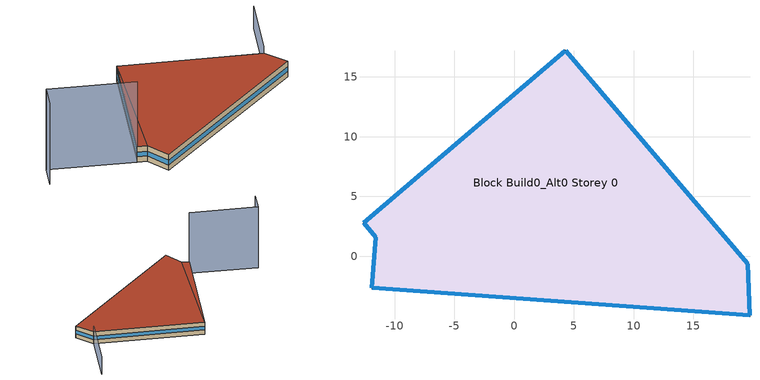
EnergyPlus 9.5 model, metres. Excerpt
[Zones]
Block Build0_Alt0 Storey 0
 floor ground (Project Heated1rstFloor): 4.3,17.18 19.54,-0.63 19.73,-4.93 -11.91,-2.63 -11.6,1.59 -12.61,2.79 z0
 wall outside (Project Wall): -12.61,2.79 -11.6,1.59 -11.91,-2.63 19.73,-4.93 19.54,-0.63 4.3,17.18 -12.61,2.79 z0:3
 window (Project External Window): -12.61,2.79 -11.6,1.59 / -11.6,1.58 -11.91,-2.63 / -11.9,-2.64 19.71,-4.93 / 19.73,-4.93 19.54,-0.64 / 19.53,-0.62 4.3,17.17 / 4.29,17.17 -12.6,2.8 z1.05:1.95
 roof outside (Project Flat Roof): 4.3,17.18 -12.61,2.79 -11.6,1.59 z3; 19.73,-4.93 19.54,-0.63 4.3,17.18 -11.6,1.59 -11.91,-2.63 z3
shading: -24.96,11.28 -21.93,13.87 / -21.93,13.87 -12.61,2.79 z0:15.5; 19.54,-0.63 27.96,6.56 z0:4.4
[Building]
None: North Axis=0; Terrain=Suburbs; Loads Convergence Tolerance Value=0.04; Temperature Convergence Tolerance Value=0.4; Solar Distribution=FullExterior; Maximum Number of Warmup Days=25; Minimum Number of Warmup Days=6
[Site:Location]
WeatherData/USA_CA_San.Francisco.Intl.AP.724940_TMY3.epw: Latitude=37.62; Longitude=-122.4; Time Zone=-8; Elevation=2
[SizingPeriod:DesignDay] Day of Month=21; Humidity Condition Type=Wetbulb; Barometric Pressure=100594; Rain Indicator=No; Snow Indicator=No; Daylight Saving Time Indicator=No; Solar Model Indicator=ASHRAEClearSky
Name | Month | Day Type | Maximum DryBulb Temperature | Daily DryBulb Temperature Range | Wetbulb or DewPoint at Maximum DryBulb | Wind Speed | Wind Direction | Sky Clearness
DENVER_STAPLETON Ann Htg 99.6% Condns DB | 12 | WinterDesignDay | -20 | 0 | -20 | 2.3 | 180 | 0
DENVER_STAPLETON Ann Clg .4% Condns DB=>MWB | 7 | SummerDesignDay | 34.1 | 15.2 | 15.8 | 4 | 120 | 1
[SITE:GROUNDTEMPERATURE:BUILDINGSURFACE]
15, 15, 15, 15, 15, 15, 15, 15, 15, 15, 15, 15
[MATERIAL] Roughness=Rough; Thermal Absorptance=0.9; Solar Absorptance=0.7; Visible Absorptance=0.7
Name | Thickness | Conductivity | Density | Specific Heat
Heated1rstFloor Inertia | 0.1 | 0.9 | 2300 | 1000
Heated1rstFloor Insulation | 0.15 | 0.035 | 150 | 1000
Roof Insulation | 0.3 | 0.03 | 150 | 1000
Wall Inertia | 0.2 | 0.9 | 2300 | 1000
Wall Insulation | 0.2 | 0.03 | 150 | 1000
HeatedZoneIntMass | 0.1 | 0.3 | 600 | 1400
[WINDOWMATERIAL:SIMPLEGLAZINGSYSTEM]
Window: UFactor=1.9; Solar Heat Gain Coefficient=0.7; Visible Transmittance=0.8
[CONSTRUCTION]
Project Wall: Wall Inertia, Wall Insulation
Project Flat Roof: Roof Insulation
Project External Window: Window
Project Heated1rstFloor: Heated1rstFloor Inertia, Heated1rstFloor Insulation
HeatedZoneIntMassObj: HeatedZoneIntMass
[ZONE]
Block Build0_Alt0 Storey 0: Type=1; Multiplier=1; Ceiling Height=autocalculate; Volume=autocalculate; Floor Area=autocalculate; Part of Total Floor Area=Yes
[INTERNALMASS]
Block Build0_Alt0 Storey 0IntMass: Construction=HeatedZoneIntMassObj; Zone or ZoneList=Block Build0_Alt0 Storey 0; Surface Area=823
[ELECTRICEQUIPMENT]
Block Build0_Alt0 Storey 0Load: Zone or ZoneList=Block Build0_Alt0 Storey 0; Schedule=LoadSchedule; Design Level Calculation Method=Watts/Area; Watts per Zone Floor Area=0.01; Fraction Latent=0; Fraction Radiant=0; Fraction Lost=0; EndUse Subcategory=General
[ZONEINFILTRATION:FLOWCOEFFICIENT]
Block Build0_Alt0 Storey 0Leak: Zone=Block Build0_Alt0 Storey 0; Schedule=AlwaysON; Flow Coefficient=0.0496083; Stack Coefficient=0.054; Pressure Exponent=0.667; Wind Coefficient=0.156; Shelter Factor=0.5
[ZONEVENTILATION:DESIGNFLOWRATE]
Block Build0_Alt0 Storey 0FreeCool: Zone or ZoneList=Block Build0_Alt0 Storey 0; Schedule=AlwaysON; Design Flow Rate Calculation Method=AirChanges/Hour; Air Changes per Hour=4; Ventilation Type=Natural; Fan Pressure Rise=0; Fan Total Efficiency=1; Constant Term Coefficient=1; Temperature Term Coefficient=0; Velocity Term Coefficient=0; Velocity Squared Term Coefficient=0; Minimum Indoor Temperature=26; Maximum Indoor Temperature=100; Delta Temperature=1; Minimum Outdoor Temperature=-100; Maximum Outdoor Temperature=100; Maximum Wind Speed=40
[HVACTEMPLATE:THERMOSTAT]
ResidZone: Constant Heating Setpoint=21; Constant Cooling Setpoint=50
[HVACTEMPLATE:ZONE:IDEALLOADSAIRSYSTEM]
Block Build0_Alt0 Storey 0: Template Thermostat=ResidZone; Maximum Heating Supply Air Temperature=50; Minimum Cooling Supply Air Temperature=13; Maximum Heating Supply Air Humidity Ratio=0.0156; Minimum Cooling Supply Air Humidity Ratio=0.0077; Heating Limit=NoLimit; Maximum Sensible Heating Capacity=10293.5; Cooling Limit=NoLimit; Dehumidification Control Type=ConstantSensibleHeatRatio; Cooling Sensible Heat Ratio=0.7; Dehumidification Setpoint=60; Humidification Control Type=None; Humidification Setpoint=30; Outdoor Air Method=Flow/Area; Outdoor Air Flow Rate per Person=0.007; Outdoor Air Flow Rate per Zone Floor Area=0.00035; Outdoor Air Flow Rate per Zone=0; Demand Controlled Ventilation Type=None; Outdoor Air Economizer Type=NoEconomizer; Heat Recovery Type=None; Sensible Heat Recovery Effectiveness=0; Latent Heat Recovery Effectiveness=0
[ENERGYMANAGEMENTSYSTEM:SENSOR]
Name | OutputVariable or OutputMeter Index Key | OutputVariable or OutputMeter
T0 | Block Build0_Alt0 Storey 0 | Zone Mean Air Temperature
Pow0 | Block Build0_Alt0 Storey 0 IDEAL LOADS AIR SYSTEM | Zone Ideal Loads Supply Air Total Heating Rate
DHWPow | DHW | Water Use Equipment Heating Rate
[ENERGYMANAGEMENTSYSTEM:PROGRAMCALLINGMANAGER]
Average Building Temperature: EndOfZoneTimestepBeforeZoneReporting; AverageZoneTemps
Compute Total Building Heat Pow: EndOfZoneTimestepBeforeZoneReporting; TotZonePow
Compute Total DHW Heat Pow: EndOfZoneTimestepBeforeZoneReporting; prgmDHWPow
[ENERGYMANAGEMENTSYSTEM:PROGRAM]
AverageZoneTemps: SET SumNumerator = T0*Vol0; SET SumDenominator  = Vol0; SET AverageBuildingTemp  = SumNumerator / SumDenominator
TotZonePow: SET TotBuildPow = Pow0
prgmDHWPow: SET TotDHWPow = DHWPow
[ENERGYMANAGEMENTSYSTEM:GLOBALVARIABLE]
AverageBuildingTemp
TotBuildPow
TotDHWPow
[ENERGYMANAGEMENTSYSTEM:OUTPUTVARIABLE] Type of Data in Variable=Averaged; Update Frequency=ZoneTimeStep
Name | EMS Variable
Mean Heated Zones Air Temperature | AverageBuildingTemp
Total Building Heating Power | TotBuildPow
Total DHW Heating Power | TotDHWPow
[ENERGYMANAGEMENTSYSTEM:INTERNALVARIABLE]
Vol0: Internal Data Index Key=Block Build0_Alt0 Storey 0; Internal Data Type=Zone Air Volume
[WATERUSE:EQUIPMENT]
DHW: EndUse Subcategory=General; Peak Flow Rate=0; Flow Rate Fraction Schedule=WaterTaps; Target Temperature Schedule=TargetWaterTemp; Hot Water Supply Temperature Schedule=HotWaterTemp; Cold Water Supply Temperature Schedule=ColdWaterTemp
[SCHEDULE:COMPACT]
AlwaysON: Through: 12/31, For: AllDays, Until: 24:00, 1
HotWaterTemp: Through: 12/31, For: AllDays, Until: 24:00, 55
TargetWaterTemp: Through: 12/31, For: AllDays, Until: 24:00, 37
[SCHEDULE:FILE] Column Number=1; Rows to Skip at Top=0; Number of Hours of Data=8760; Column Separator=Comma; Interpolate to Timestep=No
Name | File
LoadSchedule | /Users/alizad/PycharmProjects/mubes-ubem/examples/ForTest/InputFiles/Building11_winter.txt
Watertaps | /Users/alizad/PycharmProjects/mubes-ubem/examples/ForTest/InputFiles/domestic_hot_water_40_apartments.txt
ColdWaterTemp | /Users/alizad/PycharmProjects/mubes-ubem/examples/ForTest/InputFiles/cold_water_temperature_stockholm.txt
